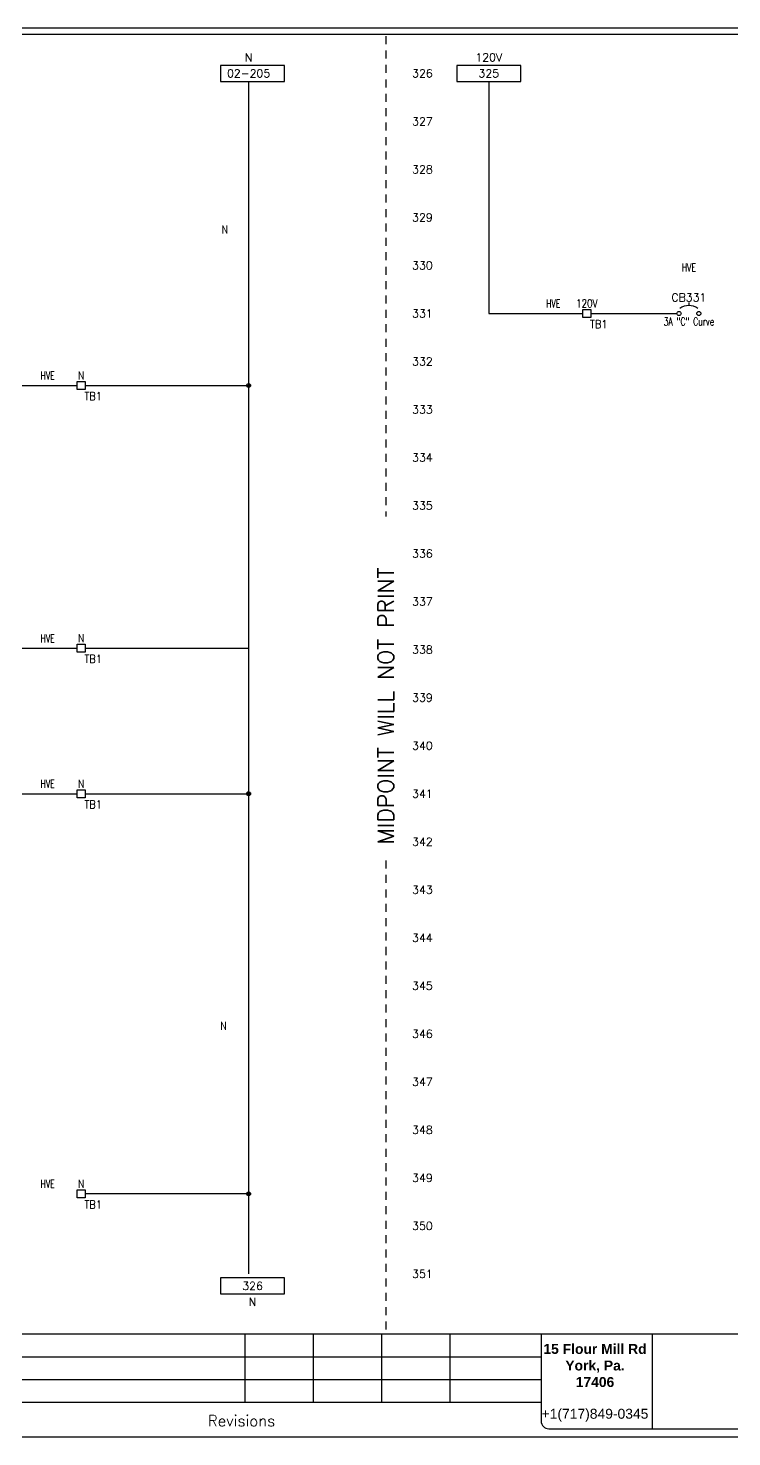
# Model space of a CAD drawing. Header units: inches. Extents: x 0 to 34.2, y 0 to 22.
# Drawn here: x 11.56 to 22.55, y -0.04 to 21.96 of the extents above; entities that cross this region are included whole.
import ezdxf
from ezdxf.enums import TextEntityAlignment as Align

# ---------------------------------------------------------------- set-up
doc = ezdxf.new("R2010")
doc.units = ezdxf.units.IN
doc.header["$MEASUREMENT"] = 0
doc.linetypes.add('HIDDEN2', pattern=[0.1875, 0.125, -0.0625])
for name, color, linetype in [('DESC', 150, 'Continuous'), ('LOC', 8, 'Continuous'), ('MISC', 7, 'Continuous'), ('RED_12AWG', 1, 'Continuous'), ('SYMS', 7, 'Continuous'), ('TAGS', 1, 'Continuous'), ('WHT_14AWG', 7, 'Continuous'), ('WHT_16AWG', 7, 'Continuous'), ('WIRENO', 3, 'Continuous'), ('WIREREF', 50, 'Continuous'), ('XREF', 7, 'Continuous')]:
    doc.layers.add(name, color=color, linetype=linetype)
doc.layers.add('MidPoint', color=210, linetype='HIDDEN2', plot=False)
doc.styles.add('Fields', font='simplex.shx', dxfattribs={"height": 0.185})
doc.styles.get("Standard").update_dxf_attribs({"font": 'arial.ttf'})
doc.styles.add('Title_Block', font='simplex.shx', dxfattribs={"height": 0.185})
doc.styles.add('WD', font='romans.shx', dxfattribs={"height": 0.185})

# ---------------------------------------------------------------- blocks, each defined once
blk = doc.blocks.new('RG_Master_Ver_4_2_2')
at = {"color": 3}
for p, q in [((34.028, 21.856), (0.25, 21.856)), ((10.12, 1.563), (34.15, 1.563)), ((14.942, 1.563), (14.942, 0.496)), ((16.009, 1.563), (16.009, 0.496)), ((17.076, 1.563), (17.076, 0.496)), ((18.143, 1.563), (18.143, 0.496)), ((19.566, 1.563), (19.566, 0.203)), ((21.3, 1.563), (21.3, 0.072)), ((9.998, 1.207), (19.566, 1.207)), ((9.998, 0.852), (19.566, 0.852)), ((9.998, 0.496), (19.566, 0.496)), ((19.689, 0.081), (34.062, 0.081))]:
    blk.add_line(p, q, dxfattribs=at)
blk.add_lwpolyline([(0, -0.044), (34.25, -0.044), (34.25, 21.956), (0, 21.956)], close=True, dxfattribs=at)
blk.add_arc((19.689, 0.203), 0.122, 180, 270, dxfattribs=at)
at = {"layer": 'MidPoint'}
for p, q in [((17.141, 21.831), (17.141, 14.331)), ((17.141, 8.956), (17.141, 1.581))]:
    blk.add_line(p, q, dxfattribs=at)
at = {"color": 3, "insert": (20.409, 1.406), "char_height": 0.14228, "attachment_point": 2}
blk.add_mtext_dynamic_manual_height_columns('{\\fArial|b1|i0|c0|p34;\\H1.08937x;15 Flour Mill Rd\\PYork, Pa. \\P17406}\\P\\P{\\H1.08937x;+1(717)849-0345}', width=1.73509, gutter_width=0.69, heights=[0], dxfattribs=at)
at = {"insert": (14.889, 0.206), "char_height": 0.17145, "attachment_point": 5, "style": 'Title_Block'}
blk.add_mtext_dynamic_manual_height_columns('\\pxqc;Revisions', width=9.42628, gutter_width=0.857, heights=[0.392], dxfattribs=at)
at = {"style": 'Fields'}
for tag, p in [('DESCRIPTION_3', (13.116, 1.307)), ('DRN_3', (15.472, 1.307)), ('CHK_3', (16.529, 1.307)), ('APP_3', (17.552, 1.307)), ('DATE_3', (18.829, 1.307)), ('CUSTOMER', (28.997, 1.214)), ('DRAWING_DESC', (32.229, 1.246)), ('DESCRIPTION_2', (13.116, 0.951)), ('DRN_2', (15.472, 0.951)), ('CHK_2', (16.529, 0.951)), ('APP_2', (17.552, 0.951)), ('DATE_2', (18.829, 0.951)), ('SIZE', (30.715, 0.894)), ('DRAWING_#', (32.125, 0.894)), ('REV', (33.543, 0.894)), ('DESCRIPTION_1', (13.116, 0.596)), ('DRN_1', (15.472, 0.596)), ('CHK_1', (16.529, 0.596)), ('APP_1', (17.552, 0.596)), ('DATE_1', (18.829, 0.596)), ('PROJECT_#', (28.981, 0.581)), ('DRN_BY', (30.875, 0.524)), ('CHK_BY', (31.762, 0.524)), ('APP_BY', (32.75, 0.524)), ('SCALE', (33.652, 0.524)), ('PROJECT_NAME', (29.021, 0.176)), ('SHEETNUM', (32.753, 0.176)), ('TTL_SHTS', (33.547, 0.176))]:
    blk.add_attdef(tag, text='', height=0.125, dxfattribs=at).set_placement(p, align=Align.CENTER)
at = {"style": 'Fields', "flags": 9}
blk.add_attdef('WD_TB', (9.953, 0.194), '', height=0.0638, dxfattribs=at)
at = {"layer": 'MidPoint', "insert": (17.016, 9.206), "char_height": 0.25, "attachment_point": 1, "rotation": 90, "style": 'Fields'}
blk.add_mtext_dynamic_manual_height_columns('MIDPOINT WILL NOT PRINT', width=5.375, gutter_width=0.575, heights=[0], dxfattribs=at)
blk = doc.blocks.new('WD_MLRH')
at = {"style": 'WD'}
blk.add_attdef('RUNGFIRST', text='', height=0.125, dxfattribs=at).set_placement((-0.25, 0), align=Align.MIDDLE_RIGHT)
at = {"style": 'WD', "flags": 1}
for tag, p in [('RUNGHORV', (-0.25, -0.127)), ('RUNGDIST', (-0.25, -0.2)), ('RUNGCNT', (-0.25, -0.237)), ('RUNGINC', (-0.25, -0.163)), ('WIRE-START', (-0.25, -0.356)), ('WIRE-GSUF', (-0.25, -0.396)), ('PH3SPACE', (-0.25, -0.437)), ('WIREMODE', (-0.25, -0.281)), ('WIREFMT', (-0.25, -0.321))]:
    blk.add_attdef(tag, text='', height=0.025, dxfattribs=at).set_placement(p, align=Align.RIGHT)
blk = doc.blocks.new('HA2D1_REF')
for p, q in [((0, 0.25), (0, 0)), ((1, 0.25), (0, 0.25)), ((1, 0), (1, 0.25)), ((0, 0), (1, 0))]:
    blk.add_line(p, q)
at = {"style": 'WD'}
for tag, p in [('DESC1', (0.5, 0.3125)), ('XREF', (0.5, 0.0625))]:
    blk.add_attdef(tag, text='', height=0.125, dxfattribs=at).set_placement(p, align=Align.CENTER)
at = {"style": 'WD', "flags": 1}
blk.add_attdef('SIGCODE', text='', height=0.125, dxfattribs=at).set_placement((0.5, -0.125), align=Align.CENTER)
blk = doc.blocks.new('WDDOT')
for radius in [0.03, 0.0187, 0.00929]:
    blk.add_circle((0, 0), radius)
blk = doc.blocks.new('HA2S1_REF_1')
for p, q in [((0, 0.25), (0, 0)), ((1, 0.25), (0, 0.25)), ((1, 0), (1, 0.25)), ((0, 0), (1, 0))]:
    blk.add_line(p, q)
at = {"style": 'WD', "flags": 1}
blk.add_attdef('SIGCODE', text='', height=0.125, dxfattribs=at).set_placement((0.5, 0.3125), align=Align.CENTER)
at = {"style": 'WD'}
for tag, p in [('XREF', (0.5, 0.0625)), ('DESC1', (0.5, -0.1875))]:
    blk.add_attdef(tag, text='', height=0.125, dxfattribs=at).set_placement(p, align=Align.CENTER)
blk = doc.blocks.new('HA2D1_REF_1')
for p, q in [((0, 0.25), (0, 0)), ((1, 0.25), (0, 0.25)), ((1, 0), (1, 0.25)), ((0, 0), (1, 0))]:
    blk.add_line(p, q)
at = {"style": 'WD'}
for tag, p in [('DESC1', (0.5, 0.3125)), ('XREF', (0.5, 0.0625))]:
    blk.add_attdef(tag, text='', height=0.125, dxfattribs=at).set_placement(p, align=Align.CENTER)
at = {"style": 'WD', "flags": 1}
blk.add_attdef('SIGCODE', text='', height=0.125, dxfattribs=at).set_placement((0.5, -0.125), align=Align.CENTER)
blk = doc.blocks.new('HCB1')
blk.add_line((0, 0.173), (0, 0.126))
for centre in [(-0.155, 0), (0.155, 0)]:
    blk.add_circle(centre, 0.0322)
blk.add_arc((0, -0.109), 0.234, 53.1301, 126.8699)
at = {"style": 'WD', "width": 0.7}
for tag, p in [('INST', (0, 0.826)), ('LOC', (0, 0.656)), ('DESC1', (0, 0.5)), ('DESC2', (0, 0.344)), ('RATING1', (0, -0.188)), ('XREF', (0, -0.344))]:
    blk.add_attdef(tag, text='', height=0.125, dxfattribs=at).set_placement(p, align=Align.CENTER)
at = {"style": 'WD'}
blk.add_attdef('TAG1', text='', height=0.125, dxfattribs=at).set_placement((0, 0.188), align=Align.CENTER)
for tag, p in [('X2LINK', (0, 0.219)), ('X8LINK', (0, 0))]:
    blk.add_attdef(tag, p, '', height=0.01, dxfattribs=at)
for tag, p, height, flags in [('X4TERM01', (-0.188, 0), 0.0125, 1), ('X1TERM02', (0.188, 0), 0.0125, 1), ('FAMILY', (0.205, 0.152), 0.01, 9), ('CONTACT', (0.205, 0.133), 0.01, 9)]:
    blk.add_attdef(tag, p, '', height=height, dxfattribs=dict(at, flags=flags))
at = {"linetype": 'Continuous', "style": 'WD', "flags": 9}
for tag, p in [('ASSYCODE', (0.219, 0.062)), ('MFG', (0.228, 0.089)), ('CAT', (0.23, 0.108))]:
    blk.add_attdef(tag, text='', height=0.01, dxfattribs=at).set_placement(p, align=Align.CENTER)
at = {"linetype": 'Continuous', "style": 'WD', "flags": 8}
blk.add_attdef('TERM01', text='', height=0.125, dxfattribs=at).set_placement((-0.25, -0.031), align=Align.TOP_RIGHT)
blk.add_attdef('TERM02', text='', height=0.125, dxfattribs=at).set_placement((0.25, -0.031), align=Align.TOP_LEFT)
blk = doc.blocks.new('HT0W01')
for p, q in [((-0.062, 0.062), (0.062, 0.062)), ((-0.062, -0.062), (-0.062, 0.062)), ((0.062, 0.062), (0.062, -0.062)), ((0.062, -0.062), (-0.062, -0.062))]:
    blk.add_line(p, q)
at = {"style": 'WD'}
for tag, p, width in [('INST', (0.062, 0.42), 0.7), ('LOC', (0.062, 0.25), 0.7), ('DESC1', (0.05, -0.385), 0.8)]:
    blk.add_attdef(tag, p, '', height=0.125, dxfattribs=dict(at, width=width))
at = {"linetype": 'Continuous', "style": 'WD', "width": 0.8, "flags": 8}
blk.add_attdef('WIRENO', text='', height=0.125, dxfattribs=at).set_placement((0, 0.094), align=Align.CENTER)
at = {"style": 'WD', "flags": 1}
for tag, p, height in [('X4TERM01', (-0.062, 0), 0.0125), ('X4TERMDESC01', (-0.055, -0.023), 0.025), ('X2TERMDESC01', (-0.006, 0.029), 0.025), ('STRIPSEQ', (0, 0), 0.00125), ('X2TERM01', (0, 0.062), 0.0125), ('X1TERMDESC01', (0.039, 0.007), 0.025), ('X1TERM01', (0.062, 0), 0.0125), ('LINKTERM', (0, -0.002), 0.00125), ('X8TERM01', (0, -0.062), 0.0125), ('X8TERMDESC01', (0, -0.054), 0.025)]:
    blk.add_attdef(tag, p, '', height=height, dxfattribs=at)
at = {"linetype": 'Continuous', "style": 'WD'}
for tag, p, height, width, flags in [('TAGSTRIP', (0.05, -0.229), 0.125, 0.9, 8), ('DESC2', (0.05, -0.541), 0.125, 0.8, 8), ('CAT', (0.213, -0.406), 0.109, 0.8, 1), ('DESC3', (0.05, -0.698), 0.125, 0.8, 8)]:
    blk.add_attdef(tag, p, '', height=height, dxfattribs=dict(at, width=width, flags=flags))
at = {"linetype": 'Continuous', "style": 'WD', "width": 0.8, "flags": 1}
blk.add_attdef('MFG', text='', height=0.109, dxfattribs=at).set_placement((0.088, -0.406), align=Align.RIGHT)
at = {"style": 'WD', "width": 0.7, "flags": 1}
blk.add_attdef('ASSYCODE', (0.062, -0.281), '', height=0.01, dxfattribs=at)
blk = doc.blocks.new('WD_WNH')
at = {"linetype": 'Continuous', "style": 'WD', "width": 0.8}
blk.add_attdef('WIRENO', text='', height=0.125, dxfattribs=at).set_placement((0, 0.062), align=Align.CENTER)
at = {"style": 'WD', "flags": 1}
for tag, p in [('W01USER', (0, 0.078)), ('W02USER', (0, 0.07)), ('W03USER', (0, 0.062)), ('W04USER', (0, 0.055)), ('W05USER', (0, 0.047)), ('W06USER', (0, 0.039)), ('W07USER', (0, 0.031)), ('W08USER', (0, 0.023)), ('W09USER', (0, 0.016)), ('W10USER', (0, 0.008))]:
    blk.add_attdef(tag, text='', height=0.005, dxfattribs=at).set_placement(p, align=Align.CENTER)

msp = doc.modelspace()

# ---------------------------------------------------------------- linework, layer by layer
at = {"layer": 'RED_12AWG'}
for p, q in [((18.75, 21.125), (18.75, 17.5)), ((18.75, 17.5), (20.219, 17.5)), ((20.344, 17.5), (21.688, 17.5))]:
    msp.add_line(p, q, dxfattribs=at)
at = {"layer": 'WHT_14AWG'}
msp.add_line((15, 21.125), (15, 3.75), dxfattribs=at)
at = {"layer": 'WHT_16AWG'}
for p, q in [((10.05, 16.375), (12.324, 16.375)), ((12.449, 16.375), (15, 16.375)), ((10.05, 12.272), (12.324, 12.272)), ((12.449, 12.272), (15, 12.272)), ((10.762, 10), (12.324, 10)), ((12.449, 10), (15, 10)), ((15, 3.75), (12.449, 3.75)), ((15, 3.75), (15, 2.5))]:
    msp.add_line(p, q, dxfattribs=at)

# ---------------------------------------------------------------- block references
msp.add_blockref('RG_Master_Ver_4_2_2', (0, 0))
msp.add_blockref('WD_MLRH', (18.125, 21.25)).add_auto_attribs({'RUNGFIRST': '326'})
at = {"layer": 'SYMS'}
ref = msp.add_blockref('HA2D1_REF', (14.562, 21.125), dxfattribs=at)
ref.add_attrib('XREF', '02-205', dxfattribs={"layer": 'XREF', "height": 0.125, "style": 'WD'}).set_placement((15, 21.188), align=Align.CENTER)
ref.add_attrib('DESC1', 'N', dxfattribs={"layer": 'DESC', "height": 0.125, "style": 'WD'}).set_placement((15, 21.438), align=Align.CENTER)
ref = msp.add_blockref('HA2D1_REF_1', (18.25, 21.125), dxfattribs=at)
ref.add_attrib('XREF', '325', dxfattribs={"layer": 'XREF', "height": 0.125, "style": 'WD'}).set_placement((18.75, 21.188), align=Align.CENTER)
ref.add_attrib('DESC1', '120V', dxfattribs={"layer": 'DESC', "height": 0.125, "style": 'WD'}).set_placement((18.75, 21.438), align=Align.CENTER)
ref = msp.add_blockref('HCB1', (21.875, 17.5), dxfattribs=at)
ref.add_attrib('RATING1', '3A "C" Curve', dxfattribs={"layer": 'MISC', "height": 0.125, "style": 'WD', "width": 0.7}).set_placement((21.875, 17.312), align=Align.CENTER)
ref.add_attrib('LOC', 'HVE', dxfattribs={"layer": 'LOC', "height": 0.125, "style": 'WD', "width": 0.7}).set_placement((21.875, 18.156), align=Align.CENTER)
ref.add_attrib('TAG1', 'CB331', dxfattribs={"layer": 'TAGS', "height": 0.125, "style": 'WD'}).set_placement((21.875, 17.688), align=Align.CENTER)
ref = msp.add_blockref('HT0W01', (20.281, 17.5), dxfattribs=at)
ref.add_attrib('LOC', 'HVE', (19.647, 17.593), dxfattribs={"layer": 'LOC', "height": 0.125, "style": 'WD', "width": 0.7})
ref.add_attrib('WIRENO', '120V', dxfattribs={"layer": 'WIREREF', "linetype": 'Continuous', "height": 0.125, "style": 'WD', "width": 0.8, "flags": 8}).set_placement((20.281, 17.594), align=Align.CENTER)
ref.add_attrib('TAGSTRIP', 'TB1', (20.331, 17.271), dxfattribs={"layer": 'TAGS', "linetype": 'Continuous', "height": 0.125, "style": 'WD', "width": 0.9, "flags": 8})
ref = msp.add_blockref('HT0W01', (12.386, 16.375), dxfattribs=at)
ref.add_attrib('LOC', 'HVE', (11.752, 16.468), dxfattribs={"layer": 'LOC', "height": 0.125, "style": 'WD', "width": 0.7})
ref.add_attrib('WIRENO', 'N', dxfattribs={"layer": 'WIREREF', "linetype": 'Continuous', "height": 0.125, "style": 'WD', "width": 0.8, "flags": 8}).set_placement((12.386, 16.469), align=Align.CENTER)
ref.add_attrib('TAGSTRIP', 'TB1', (12.436, 16.146), dxfattribs={"layer": 'TAGS', "linetype": 'Continuous', "height": 0.125, "style": 'WD', "width": 0.9, "flags": 8})
for p in [(15, 16.375), (15, 10), (15, 3.75)]:
    msp.add_blockref('WDDOT', p, dxfattribs=at)
ref = msp.add_blockref('HT0W01', (12.386, 12.272), dxfattribs=at)
ref.add_attrib('LOC', 'HVE', (11.752, 12.364), dxfattribs={"layer": 'LOC', "height": 0.125, "style": 'WD', "width": 0.7})
ref.add_attrib('WIRENO', 'N', dxfattribs={"layer": 'WIREREF', "linetype": 'Continuous', "height": 0.125, "style": 'WD', "width": 0.8, "flags": 8}).set_placement((12.386, 12.365), align=Align.CENTER)
ref.add_attrib('TAGSTRIP', 'TB1', (12.436, 12.043), dxfattribs={"layer": 'TAGS', "linetype": 'Continuous', "height": 0.125, "style": 'WD', "width": 0.9, "flags": 8})
ref = msp.add_blockref('HT0W01', (12.386, 10), dxfattribs=at)
ref.add_attrib('LOC', 'HVE', (11.752, 10.093), dxfattribs={"layer": 'LOC', "height": 0.125, "style": 'WD', "width": 0.7})
ref.add_attrib('WIRENO', 'N', dxfattribs={"layer": 'WIREREF', "linetype": 'Continuous', "height": 0.125, "style": 'WD', "width": 0.8, "flags": 8}).set_placement((12.386, 10.094), align=Align.CENTER)
ref.add_attrib('TAGSTRIP', 'TB1', (12.436, 9.771), dxfattribs={"layer": 'TAGS', "linetype": 'Continuous', "height": 0.125, "style": 'WD', "width": 0.9, "flags": 8})
ref = msp.add_blockref('HT0W01', (12.386, 3.75), dxfattribs=at)
ref.add_attrib('LOC', 'HVE', (11.752, 3.843), dxfattribs={"layer": 'LOC', "height": 0.125, "style": 'WD', "width": 0.7})
ref.add_attrib('WIRENO', 'N', dxfattribs={"layer": 'WIREREF', "linetype": 'Continuous', "height": 0.125, "style": 'WD', "width": 0.8, "flags": 8}).set_placement((12.386, 3.844), align=Align.CENTER)
ref.add_attrib('TAGSTRIP', 'TB1', (12.436, 3.521), dxfattribs={"layer": 'TAGS', "linetype": 'Continuous', "height": 0.125, "style": 'WD', "width": 0.9, "flags": 8})
ref = msp.add_blockref('HA2S1_REF_1', (14.562, 2.188), dxfattribs=at)
ref.add_attrib('XREF', '326', dxfattribs={"layer": 'XREF', "height": 0.125, "style": 'WD'}).set_placement((15.062, 2.25), align=Align.CENTER)
ref.add_attrib('DESC1', 'N', dxfattribs={"layer": 'DESC', "height": 0.125, "style": 'WD'}).set_placement((15.062, 2), align=Align.CENTER)
at = {"layer": 'WIRENO'}
ref = msp.add_blockref('WD_WNH', (15.012, 18.709), dxfattribs=at)
ref.add_attrib('WIRENO', 'N', dxfattribs={"linetype": 'Continuous', "height": 0.125, "style": 'WD', "width": 0.8}).set_placement((14.629, 18.75), align=Align.CENTER)
ref = msp.add_blockref('WD_WNH', (14.989, 6.272), dxfattribs=at)
ref.add_attrib('WIRENO', 'N', dxfattribs={"linetype": 'Continuous', "height": 0.125, "style": 'WD', "width": 0.8}).set_placement((14.607, 6.312), align=Align.CENTER)

# ---------------------------------------------------------------- texts
at = {"style": 'WD'}
for s, p in [('327', (17.875, 20.5)), ('328', (17.875, 19.75)), ('329', (17.875, 19)), ('330', (17.875, 18.25)), ('331', (17.875, 17.5)), ('332', (17.875, 16.75)), ('333', (17.875, 16)), ('334', (17.875, 15.25)), ('335', (17.875, 14.5)), ('336', (17.875, 13.75)), ('337', (17.875, 13)), ('338', (17.875, 12.25)), ('339', (17.875, 11.5)), ('340', (17.875, 10.75)), ('341', (17.875, 10)), ('342', (17.875, 9.25)), ('343', (17.875, 8.5)), ('344', (17.875, 7.75)), ('345', (17.875, 7)), ('346', (17.875, 6.25)), ('347', (17.875, 5.5)), ('348', (17.875, 4.75)), ('349', (17.875, 4)), ('350', (17.875, 3.25)), ('351', (17.875, 2.5))]:
    msp.add_text(s, height=0.125, dxfattribs=at).set_placement(p, align=Align.MIDDLE_RIGHT)

doc.saveas('drawing.dxf')
